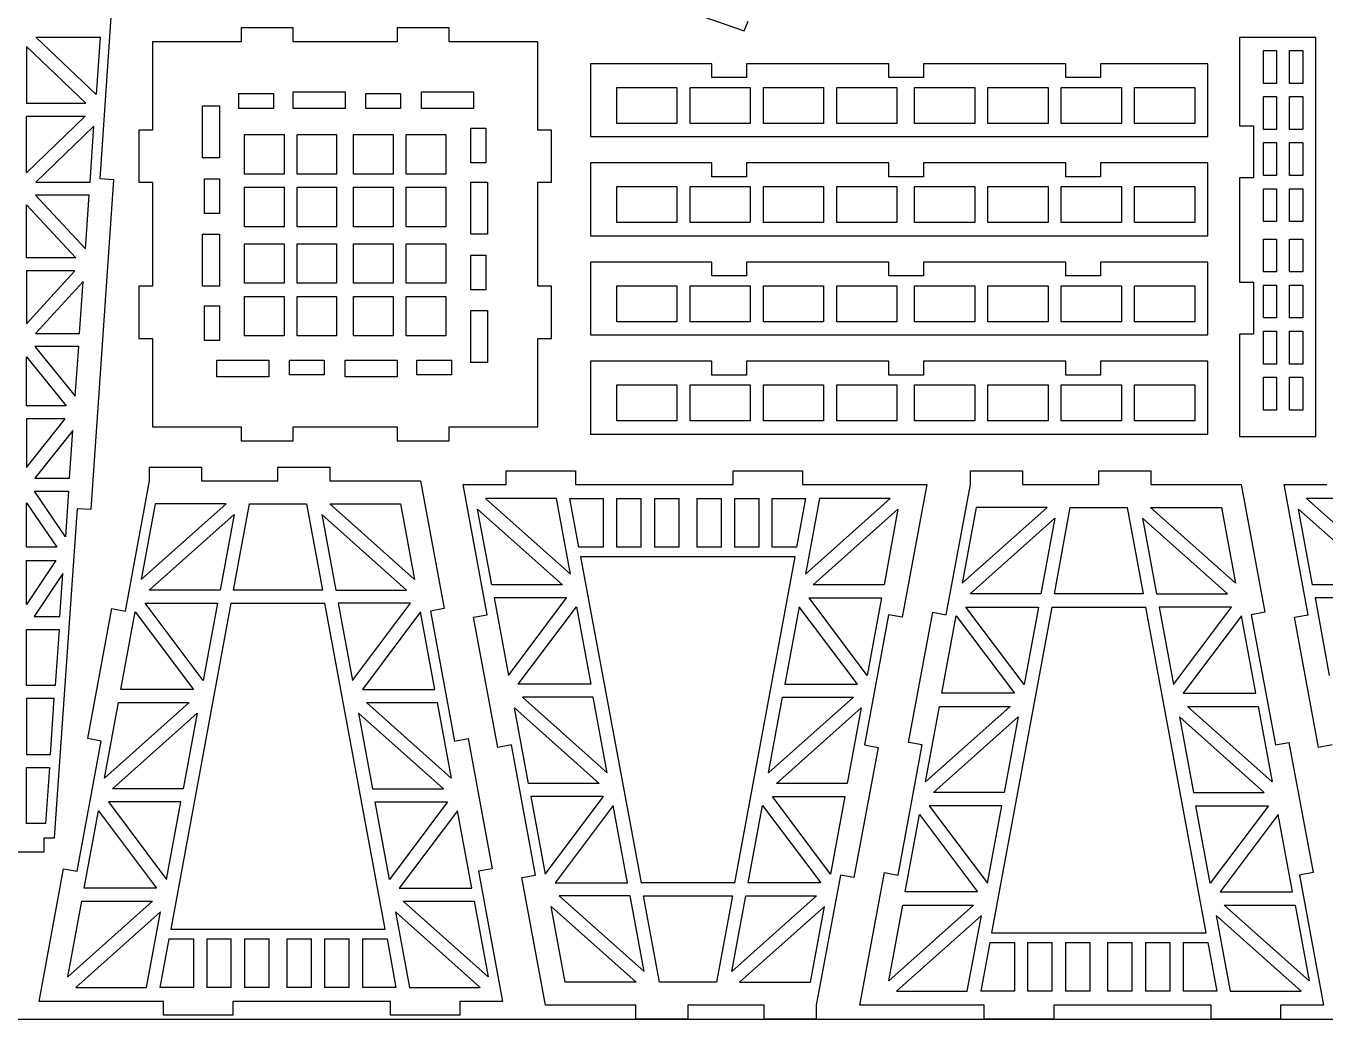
# Model space of a CAD drawing. Header units: inches. Extents: x -282 to 282, y -132 to 132.
# Drawn here: x -146.1 to 81, y -132.2 to 41.3 of the extents above; entities that cross this region are included whole.
import ezdxf

# ---------------------------------------------------------------- set-up
doc = ezdxf.new("R2010")
doc.units = ezdxf.units.IN
doc.header["$MEASUREMENT"] = 0

msp = doc.modelspace()

# ---------------------------------------------------------------- linework, layer by layer
for p, q in [((-133.12, 14.6), (-129.13, 72.2)), ((-64.7, 55.84), (-20.54, 40.45)), ((-99.38, 40.98), (-108.48, 40.98)), ((-108.48, 40.98), (-108.48, 38.55)), ((-99.38, 38.55), (-99.38, 40.98)), ((-81.19, 40.98), (-81.19, 38.55)), ((-72.1, 40.98), (-81.19, 40.98)), ((-72.1, 38.55), (-72.1, 40.98)), ((-20.54, 40.45), (-19.83, 42.13)), ((-133.82, 29.31), (-144.32, 39.32)), ((-144.32, 39.32), (-133.12, 39.32)), ((-133.12, 39.32), (-133.82, 29.31)), ((79.38, 39.3), (66.04, 39.3)), ((66.04, 39.3), (66.04, 23.84)), ((79.38, -30.42), (79.38, 39.3)), ((-135.59, 27.82), (-145.99, 37.73)), ((-145.99, 37.73), (-145.99, 27.82)), ((-123.94, 38.55), (-123.94, 23.09)), ((-108.48, 38.55), (-123.94, 38.55)), ((-81.19, 38.55), (-99.38, 38.55)), ((-56.64, 38.55), (-72.1, 38.55)), ((-56.64, 23.09), (-56.64, 38.55)), ((70.19, 37), (72.49, 37)), ((70.19, 31.25), (70.19, 37)), ((72.49, 37), (72.49, 31.25)), ((74.78, 31.25), (74.78, 37)), ((74.78, 37), (77.08, 37)), ((77.08, 37), (77.08, 31.25)), ((-26.2, 34.71), (-47.42, 34.71)), ((-47.42, 34.71), (-47.42, 21.98)), ((-26.2, 32.29), (-26.2, 34.71)), ((4.72, 34.71), (-20.14, 34.71)), ((-20.14, 34.71), (-20.14, 32.29)), ((4.72, 32.29), (4.72, 34.71)), ((35.64, 34.71), (10.78, 34.71)), ((10.78, 34.71), (10.78, 32.29)), ((35.64, 32.29), (35.64, 34.71)), ((60.5, 34.71), (41.7, 34.71)), ((41.7, 34.71), (41.7, 32.29)), ((60.5, 21.98), (60.5, 34.71)), ((-20.14, 32.29), (-26.2, 32.29)), ((10.78, 32.29), (4.72, 32.29)), ((41.7, 32.29), (35.64, 32.29)), ((-99.38, 29.81), (-90.29, 29.81)), ((-99.38, 26.88), (-99.38, 29.81)), ((-90.29, 29.81), (-90.29, 26.88)), ((-76.95, 29.81), (-67.86, 29.81)), ((-76.95, 26.88), (-76.95, 29.81)), ((-67.86, 29.81), (-67.86, 26.88)), ((-42.82, 30.56), (-32.3, 30.56)), ((-42.82, 24.28), (-42.82, 30.56)), ((-32.3, 30.56), (-32.3, 24.28)), ((-30, 30.56), (-19.48, 30.56)), ((-30, 24.28), (-30, 30.56)), ((-19.48, 30.56), (-19.48, 24.28)), ((-17.18, 24.28), (-17.18, 30.56)), ((-17.18, 30.56), (-6.66, 30.56)), ((-6.66, 30.56), (-6.66, 24.28)), ((-4.36, 24.28), (-4.36, 30.56)), ((-4.36, 30.56), (6.16, 30.56)), ((6.16, 30.56), (6.16, 24.28)), ((9.22, 24.28), (9.22, 30.56)), ((9.22, 30.56), (19.74, 30.56)), ((19.74, 30.56), (19.74, 24.28)), ((22.04, 30.56), (32.56, 30.56)), ((22.04, 24.28), (22.04, 30.56)), ((32.56, 30.56), (32.56, 24.28)), ((34.86, 24.28), (34.86, 30.56)), ((34.86, 30.56), (45.38, 30.56)), ((45.38, 30.56), (45.38, 24.28)), ((47.68, 30.56), (58.2, 30.56)), ((47.68, 24.28), (47.68, 30.56)), ((58.2, 30.56), (58.2, 24.28)), ((72.49, 31.25), (70.19, 31.25)), ((77.08, 31.25), (74.78, 31.25)), ((-145.99, 27.82), (-135.59, 27.82)), ((-115.19, 27.33), (-112.27, 27.33)), ((-115.19, 18.24), (-115.19, 27.33)), ((-112.27, 27.33), (-112.27, 18.24)), ((-108.86, 29.49), (-102.79, 29.49)), ((-108.86, 26.88), (-108.86, 29.49)), ((-102.79, 29.49), (-102.79, 26.88)), ((-86.65, 29.49), (-80.59, 29.49)), ((-86.65, 26.88), (-86.65, 29.49)), ((-80.59, 29.49), (-80.59, 26.88)), ((70.19, 23.21), (70.19, 28.95)), ((70.19, 28.95), (72.49, 28.95)), ((72.49, 28.95), (72.49, 23.21)), ((74.78, 28.95), (77.08, 28.95)), ((74.78, 23.21), (74.78, 28.95)), ((77.08, 28.95), (77.08, 23.21)), ((-135.73, 25.52), (-145.99, 15.62)), ((-145.99, 25.52), (-135.73, 25.52)), ((-145.99, 15.62), (-145.99, 25.52)), ((-102.79, 26.88), (-108.86, 26.88)), ((-90.29, 26.88), (-99.38, 26.88)), ((-80.59, 26.88), (-86.65, 26.88)), ((-67.86, 26.88), (-76.95, 26.88)), ((-134.2, 23.81), (-144.34, 14.03)), ((-134.87, 14.03), (-134.2, 23.81)), ((-126.36, 23.09), (-126.36, 14)), ((-123.94, 23.09), (-126.36, 23.09)), ((-68.31, 23.47), (-65.7, 23.47)), ((-68.31, 17.41), (-68.31, 23.47)), ((-65.7, 23.47), (-65.7, 17.41)), ((-54.22, 23.09), (-56.64, 23.09)), ((-54.22, 14), (-54.22, 23.09)), ((-32.3, 24.28), (-42.82, 24.28)), ((-19.48, 24.28), (-30, 24.28)), ((-6.66, 24.28), (-17.18, 24.28)), ((6.16, 24.28), (-4.36, 24.28)), ((19.74, 24.28), (9.22, 24.28)), ((32.56, 24.28), (22.04, 24.28)), ((45.38, 24.28), (34.86, 24.28)), ((58.2, 24.28), (47.68, 24.28)), ((66.04, 23.84), (68.47, 23.84)), ((68.47, 23.84), (68.47, 14.75)), ((72.49, 23.21), (70.19, 23.21)), ((77.08, 23.21), (74.78, 23.21)), ((-107.87, 22.32), (-100.97, 22.32)), ((-107.87, 15.42), (-107.87, 22.32)), ((-100.97, 22.32), (-100.97, 15.42)), ((-98.67, 22.32), (-91.77, 22.32)), ((-98.67, 15.42), (-98.67, 22.32)), ((-91.77, 22.32), (-91.77, 15.42)), ((-88.8, 22.32), (-81.9, 22.32)), ((-88.8, 15.42), (-88.8, 22.32)), ((-81.9, 22.32), (-81.9, 15.42)), ((-79.61, 22.32), (-72.71, 22.32)), ((-79.61, 15.42), (-79.61, 22.32)), ((-72.71, 22.32), (-72.71, 15.42)), ((-47.42, 21.98), (60.5, 21.98)), ((70.19, 15.16), (70.19, 20.91)), ((70.19, 20.91), (72.49, 20.91)), ((72.49, 20.91), (72.49, 15.16)), ((74.78, 20.91), (77.08, 20.91)), ((74.78, 15.16), (74.78, 20.91)), ((77.08, 20.91), (77.08, 15.16)), ((-112.27, 18.24), (-115.19, 18.24)), ((-65.7, 17.41), (-68.31, 17.41)), ((-26.2, 17.38), (-47.42, 17.38)), ((-47.42, 17.38), (-47.42, 4.65)), ((-26.2, 14.95), (-26.2, 17.38)), ((4.72, 17.38), (-20.14, 17.38)), ((-20.14, 17.38), (-20.14, 14.95)), ((4.72, 14.95), (4.72, 17.38)), ((35.64, 17.38), (10.78, 17.38)), ((10.78, 17.38), (10.78, 14.95)), ((35.64, 14.95), (35.64, 17.38)), ((60.5, 17.38), (41.7, 17.38)), ((41.7, 17.38), (41.7, 14.95)), ((60.5, 4.65), (60.5, 17.38)), ((-144.34, 14.03), (-134.87, 14.03)), ((-134.68, -43.16), (-130.7, 14.44)), ((-130.7, 14.44), (-133.12, 14.6)), ((-126.36, 14), (-123.94, 14)), ((-123.94, 14), (-123.94, -4.19)), ((-114.87, 14.6), (-112.27, 14.6)), ((-114.87, 8.54), (-114.87, 14.6)), ((-112.27, 14.6), (-112.27, 8.54)), ((-100.97, 15.42), (-107.87, 15.42)), ((-91.77, 15.42), (-98.67, 15.42)), ((-81.9, 15.42), (-88.8, 15.42)), ((-72.71, 15.42), (-79.61, 15.42)), ((-68.31, 14), (-65.39, 14)), ((-68.31, 4.9), (-68.31, 14)), ((-65.39, 14), (-65.39, 4.9)), ((-56.64, 14), (-54.22, 14)), ((-56.64, -4.19), (-56.64, 14)), ((-20.14, 14.95), (-26.2, 14.95)), ((10.78, 14.95), (4.72, 14.95)), ((41.7, 14.95), (35.64, 14.95)), ((66.04, 14.75), (66.04, -3.44)), ((68.47, 14.75), (66.04, 14.75)), ((72.49, 15.16), (70.19, 15.16)), ((77.08, 15.16), (74.78, 15.16)), ((-144.42, 11.73), (-135.68, 2.37)), ((-135.03, 11.73), (-144.42, 11.73)), ((-135.68, 2.37), (-135.03, 11.73)), ((-107.87, 13.12), (-100.97, 13.12)), ((-107.87, 6.22), (-107.87, 13.12)), ((-100.97, 13.12), (-100.97, 6.22)), ((-98.67, 13.12), (-91.77, 13.12)), ((-98.67, 6.22), (-98.67, 13.12)), ((-91.77, 13.12), (-91.77, 6.22)), ((-88.8, 13.12), (-81.9, 13.12)), ((-88.8, 6.22), (-88.8, 13.12)), ((-81.9, 13.12), (-81.9, 6.22)), ((-79.61, 13.12), (-72.71, 13.12)), ((-79.61, 6.22), (-79.61, 13.12)), ((-72.71, 13.12), (-72.71, 6.22)), ((-42.82, 13.23), (-32.3, 13.23)), ((-42.82, 6.95), (-42.82, 13.23)), ((-32.3, 13.23), (-32.3, 6.95)), ((-30, 13.23), (-19.48, 13.23)), ((-30, 6.95), (-30, 13.23)), ((-19.48, 13.23), (-19.48, 6.95)), ((-17.18, 6.95), (-17.18, 13.23)), ((-17.18, 13.23), (-6.66, 13.23)), ((-6.66, 13.23), (-6.66, 6.95)), ((-4.36, 6.95), (-4.36, 13.23)), ((-4.36, 13.23), (6.16, 13.23)), ((6.16, 13.23), (6.16, 6.95)), ((9.22, 6.95), (9.22, 13.23)), ((9.22, 13.23), (19.74, 13.23)), ((19.74, 13.23), (19.74, 6.95)), ((22.04, 13.23), (32.56, 13.23)), ((22.04, 6.95), (22.04, 13.23)), ((32.56, 13.23), (32.56, 6.95)), ((34.86, 6.95), (34.86, 13.23)), ((34.86, 13.23), (45.38, 13.23)), ((45.38, 13.23), (45.38, 6.95)), ((47.68, 13.23), (58.2, 13.23)), ((47.68, 6.95), (47.68, 13.23)), ((58.2, 13.23), (58.2, 6.95)), ((70.19, 12.86), (72.49, 12.86)), ((70.19, 7.11), (70.19, 12.86)), ((72.49, 12.86), (72.49, 7.11)), ((74.78, 7.11), (74.78, 12.86)), ((74.78, 12.86), (77.08, 12.86)), ((77.08, 12.86), (77.08, 7.11)), ((-145.99, 10.04), (-137.36, 0.8)), ((-145.99, 0.8), (-145.99, 10.04)), ((-112.27, 8.54), (-114.87, 8.54)), ((-32.3, 6.95), (-42.82, 6.95)), ((-19.48, 6.95), (-30, 6.95)), ((-6.66, 6.95), (-17.18, 6.95)), ((6.16, 6.95), (-4.36, 6.95)), ((19.74, 6.95), (9.22, 6.95)), ((32.56, 6.95), (22.04, 6.95)), ((45.38, 6.95), (34.86, 6.95)), ((58.2, 6.95), (47.68, 6.95)), ((72.49, 7.11), (70.19, 7.11)), ((77.08, 7.11), (74.78, 7.11)), ((-115.19, 4.9), (-112.27, 4.9)), ((-115.19, -4.19), (-115.19, 4.9)), ((-112.27, 4.9), (-112.27, -4.19)), ((-100.97, 6.22), (-107.87, 6.22)), ((-91.77, 6.22), (-98.67, 6.22)), ((-81.9, 6.22), (-88.8, 6.22)), ((-72.71, 6.22), (-79.61, 6.22)), ((-65.39, 4.9), (-68.31, 4.9)), ((-47.42, 4.65), (60.5, 4.65)), ((-107.87, -3.65), (-107.87, 3.25)), ((-107.87, 3.25), (-100.97, 3.25)), ((-100.97, 3.25), (-100.97, -3.65)), ((-98.67, -3.65), (-98.67, 3.25)), ((-98.67, 3.25), (-91.77, 3.25)), ((-91.77, 3.25), (-91.77, -3.65)), ((-88.8, -3.65), (-88.8, 3.25)), ((-88.8, 3.25), (-81.9, 3.25)), ((-81.9, 3.25), (-81.9, -3.65)), ((-79.61, -3.65), (-79.61, 3.25)), ((-79.61, 3.25), (-72.71, 3.25)), ((-72.71, 3.25), (-72.71, -3.65)), ((70.19, -1.68), (70.19, 4.07)), ((70.19, 4.07), (72.49, 4.07)), ((72.49, 4.07), (72.49, -1.68)), ((74.78, -1.68), (74.78, 4.07)), ((74.78, 4.07), (77.08, 4.07)), ((77.08, 4.07), (77.08, -1.68)), ((-137.36, 0.8), (-145.99, 0.8)), ((-68.31, 1.26), (-65.7, 1.26)), ((-68.31, -4.8), (-68.31, 1.26)), ((-65.7, 1.26), (-65.7, -4.8)), ((-26.2, 0.05), (-47.42, 0.05)), ((-47.42, 0.05), (-47.42, -12.68)), ((-26.2, -2.38), (-26.2, 0.05)), ((4.72, 0.05), (-20.14, 0.05)), ((-20.14, 0.05), (-20.14, -2.38)), ((4.72, -2.38), (4.72, 0.05)), ((35.64, 0.05), (10.78, 0.05)), ((10.78, 0.05), (10.78, -2.38)), ((35.64, -2.38), (35.64, 0.05)), ((60.5, 0.05), (41.7, 0.05)), ((41.7, 0.05), (41.7, -2.38)), ((60.5, -12.68), (60.5, 0.05)), ((-145.99, -1.5), (-145.99, -10.72)), ((-145.99, -10.72), (-137.51, -1.5)), ((-137.51, -1.5), (-145.99, -1.5)), ((72.49, -1.68), (70.19, -1.68)), ((77.08, -1.68), (74.78, -1.68)), ((-136.08, -3.33), (-144.43, -12.42)), ((-136.7, -12.42), (-136.08, -3.33)), ((-126.36, -4.19), (-126.36, -13.29)), ((-123.94, -4.19), (-126.36, -4.19)), ((-112.27, -4.19), (-115.19, -4.19)), ((-100.97, -3.65), (-107.87, -3.65)), ((-91.77, -3.65), (-98.67, -3.65)), ((-81.9, -3.65), (-88.8, -3.65)), ((-72.71, -3.65), (-79.61, -3.65)), ((-54.22, -4.19), (-56.64, -4.19)), ((-54.22, -13.29), (-54.22, -4.19)), ((-42.82, -4.1), (-32.3, -4.1)), ((-42.82, -10.38), (-42.82, -4.1)), ((-32.3, -4.1), (-32.3, -10.38)), ((-30, -4.1), (-19.48, -4.1)), ((-30, -10.38), (-30, -4.1)), ((-20.14, -2.38), (-26.2, -2.38)), ((-19.48, -4.1), (-19.48, -10.38)), ((-17.18, -10.38), (-17.18, -4.1)), ((-17.18, -4.1), (-6.66, -4.1)), ((-6.66, -4.1), (-6.66, -10.38)), ((-4.36, -10.38), (-4.36, -4.1)), ((-4.36, -4.1), (6.16, -4.1)), ((10.78, -2.38), (4.72, -2.38)), ((6.16, -4.1), (6.16, -10.38)), ((9.22, -10.38), (9.22, -4.1)), ((9.22, -4.1), (19.74, -4.1)), ((19.74, -4.1), (19.74, -10.38)), ((22.04, -4.1), (32.56, -4.1)), ((22.04, -10.38), (22.04, -4.1)), ((32.56, -4.1), (32.56, -10.38)), ((34.86, -10.38), (34.86, -4.1)), ((34.86, -4.1), (45.38, -4.1)), ((41.7, -2.38), (35.64, -2.38)), ((45.38, -4.1), (45.38, -10.38)), ((47.68, -4.1), (58.2, -4.1)), ((47.68, -10.38), (47.68, -4.1)), ((58.2, -4.1), (58.2, -10.38)), ((66.04, -3.44), (68.47, -3.44)), ((68.47, -3.44), (68.47, -12.53)), ((70.19, -9.72), (70.19, -3.98)), ((70.19, -3.98), (72.49, -3.98)), ((72.49, -3.98), (72.49, -9.72)), ((74.78, -9.72), (74.78, -3.98)), ((74.78, -3.98), (77.08, -3.98)), ((77.08, -3.98), (77.08, -9.72)), ((-107.87, -5.95), (-100.97, -5.95)), ((-107.87, -12.85), (-107.87, -5.95)), ((-100.97, -5.95), (-100.97, -12.85)), ((-98.67, -5.95), (-91.77, -5.95)), ((-98.67, -12.85), (-98.67, -5.95)), ((-91.77, -5.95), (-91.77, -12.85)), ((-88.8, -5.95), (-81.9, -5.95)), ((-88.8, -12.85), (-88.8, -5.95)), ((-81.9, -5.95), (-81.9, -12.85)), ((-79.61, -5.95), (-72.71, -5.95)), ((-79.61, -12.85), (-79.61, -5.95)), ((-72.71, -5.95), (-72.71, -12.85)), ((-65.7, -4.8), (-68.31, -4.8)), ((-114.87, -7.6), (-112.27, -7.6)), ((-114.87, -13.67), (-114.87, -7.6)), ((-112.27, -7.6), (-112.27, -13.67)), ((-68.31, -17.53), (-68.31, -8.44)), ((-68.31, -8.44), (-65.39, -8.44)), ((-65.39, -8.44), (-65.39, -17.53)), ((-32.3, -10.38), (-42.82, -10.38)), ((-19.48, -10.38), (-30, -10.38)), ((-6.66, -10.38), (-17.18, -10.38)), ((6.16, -10.38), (-4.36, -10.38)), ((19.74, -10.38), (9.22, -10.38)), ((32.56, -10.38), (22.04, -10.38)), ((45.38, -10.38), (34.86, -10.38)), ((58.2, -10.38), (47.68, -10.38)), ((72.49, -9.72), (70.19, -9.72)), ((77.08, -9.72), (74.78, -9.72)), ((-144.43, -12.42), (-136.7, -12.42)), ((-126.36, -13.29), (-123.94, -13.29)), ((-123.94, -13.29), (-123.94, -28.75)), ((-100.97, -12.85), (-107.87, -12.85)), ((-91.77, -12.85), (-98.67, -12.85)), ((-81.9, -12.85), (-88.8, -12.85)), ((-72.71, -12.85), (-79.61, -12.85)), ((-56.64, -13.29), (-54.22, -13.29)), ((-56.64, -28.75), (-56.64, -13.29)), ((-47.42, -12.68), (60.5, -12.68)), ((68.47, -12.53), (66.04, -12.53)), ((66.04, -12.53), (66.04, -30.42)), ((70.19, -17.77), (70.19, -12.02)), ((70.19, -12.02), (72.49, -12.02)), ((72.49, -12.02), (72.49, -17.77)), ((74.78, -12.02), (77.08, -12.02)), ((74.78, -17.77), (74.78, -12.02)), ((77.08, -12.02), (77.08, -17.77)), ((-144.51, -14.72), (-137.46, -23.39)), ((-136.86, -14.72), (-144.51, -14.72)), ((-137.46, -23.39), (-136.86, -14.72)), ((-112.27, -13.67), (-114.87, -13.67)), ((-145.99, -16.54), (-139.06, -25.07)), ((-145.99, -25.07), (-145.99, -16.54)), ((-112.72, -17.08), (-103.63, -17.08)), ((-112.72, -20), (-112.72, -17.08)), ((-103.63, -17.08), (-103.63, -20)), ((-99.99, -17.08), (-93.93, -17.08)), ((-99.99, -19.68), (-99.99, -17.08)), ((-93.93, -17.08), (-93.93, -19.68)), ((-90.29, -17.08), (-81.19, -17.08)), ((-90.29, -20), (-90.29, -17.08)), ((-81.19, -17.08), (-81.19, -20)), ((-77.78, -17.08), (-71.72, -17.08)), ((-77.78, -19.68), (-77.78, -17.08)), ((-71.72, -17.08), (-71.72, -19.68)), ((-65.39, -17.53), (-68.31, -17.53)), ((-26.2, -17.28), (-47.42, -17.28)), ((-47.42, -17.28), (-47.42, -30.01)), ((-26.2, -19.71), (-26.2, -17.28)), ((4.72, -17.28), (-20.14, -17.28)), ((-20.14, -17.28), (-20.14, -19.71)), ((4.72, -19.71), (4.72, -17.28)), ((35.64, -17.28), (10.78, -17.28)), ((10.78, -17.28), (10.78, -19.71)), ((35.64, -19.71), (35.64, -17.28)), ((60.5, -17.28), (41.7, -17.28)), ((41.7, -17.28), (41.7, -19.71)), ((60.5, -30.01), (60.5, -17.28)), ((72.49, -17.77), (70.19, -17.77)), ((77.08, -17.77), (74.78, -17.77)), ((-103.63, -20), (-112.72, -20)), ((-93.93, -19.68), (-99.99, -19.68)), ((-81.19, -20), (-90.29, -20)), ((-71.72, -19.68), (-77.78, -19.68)), ((-20.14, -19.71), (-26.2, -19.71)), ((10.78, -19.71), (4.72, -19.71)), ((41.7, -19.71), (35.64, -19.71)), ((70.19, -25.82), (70.19, -20.07)), ((70.19, -20.07), (72.49, -20.07)), ((72.49, -20.07), (72.49, -25.82)), ((74.78, -25.82), (74.78, -20.07)), ((74.78, -20.07), (77.08, -20.07)), ((77.08, -20.07), (77.08, -25.82)), ((-42.82, -21.43), (-32.3, -21.43)), ((-42.82, -27.72), (-42.82, -21.43)), ((-32.3, -21.43), (-32.3, -27.72)), ((-30, -21.43), (-19.48, -21.43)), ((-30, -27.72), (-30, -21.43)), ((-19.48, -21.43), (-19.48, -27.72)), ((-17.18, -27.72), (-17.18, -21.43)), ((-17.18, -21.43), (-6.66, -21.43)), ((-6.66, -21.43), (-6.66, -27.72)), ((-4.36, -27.72), (-4.36, -21.43)), ((-4.36, -21.43), (6.16, -21.43)), ((6.16, -21.43), (6.16, -27.72)), ((9.22, -27.72), (9.22, -21.43)), ((9.22, -21.43), (19.74, -21.43)), ((19.74, -21.43), (19.74, -27.72)), ((22.04, -21.43), (32.56, -21.43)), ((22.04, -27.72), (22.04, -21.43)), ((32.56, -21.43), (32.56, -27.72)), ((34.86, -27.72), (34.86, -21.43)), ((34.86, -21.43), (45.38, -21.43)), ((45.38, -21.43), (45.38, -27.72)), ((47.68, -21.43), (58.2, -21.43)), ((47.68, -27.72), (47.68, -21.43)), ((58.2, -21.43), (58.2, -27.72)), ((-139.06, -25.07), (-145.99, -25.07)), ((72.49, -25.82), (70.19, -25.82)), ((77.08, -25.82), (74.78, -25.82)), ((-145.99, -27.36), (-145.99, -35.87)), ((-145.99, -35.87), (-139.21, -27.36)), ((-139.21, -27.36), (-145.99, -27.36)), ((-137.88, -29.38), (-144.52, -37.71)), ((-138.45, -37.71), (-137.88, -29.38)), ((-123.94, -28.75), (-108.48, -28.75)), ((-108.48, -28.75), (-108.48, -31.17)), ((-99.38, -28.75), (-81.19, -28.75)), ((-99.38, -31.17), (-99.38, -28.75)), ((-81.19, -28.75), (-81.19, -31.17)), ((-72.1, -28.75), (-56.64, -28.75)), ((-72.1, -31.17), (-72.1, -28.75)), ((-32.3, -27.72), (-42.82, -27.72)), ((-19.48, -27.72), (-30, -27.72)), ((-6.66, -27.72), (-17.18, -27.72)), ((6.16, -27.72), (-4.36, -27.72)), ((19.74, -27.72), (9.22, -27.72)), ((32.56, -27.72), (22.04, -27.72)), ((45.38, -27.72), (34.86, -27.72)), ((58.2, -27.72), (47.68, -27.72)), ((-108.48, -31.17), (-99.38, -31.17)), ((-81.19, -31.17), (-72.1, -31.17)), ((-47.42, -30.01), (60.5, -30.01)), ((66.04, -30.42), (79.38, -30.42)), ((-124.47, -35.77), (-115.38, -35.77)), ((-124.47, -38.2), (-124.47, -35.77)), ((-115.38, -35.77), (-115.38, -38.2)), ((-102.04, -38.2), (-102.04, -35.77)), ((-102.04, -35.77), (-92.94, -35.77)), ((-92.94, -35.77), (-92.94, -38.2)), ((-144.52, -37.71), (-138.45, -37.71)), ((-128.68, -60.93), (-124.47, -38.2)), ((-115.38, -38.2), (-102.04, -38.2)), ((-92.94, -38.2), (-77.13, -38.2)), ((-77.13, -38.2), (-73.01, -60.49)), ((-62.15, -38.85), (-62.15, -36.43)), ((-62.15, -36.43), (-50.03, -36.43)), ((-50.03, -36.43), (-50.03, -38.85)), ((-22.5, -38.85), (-22.5, -36.43)), ((-22.5, -36.43), (-10.38, -36.43)), ((-10.38, -36.43), (-10.38, -38.85)), ((19, -36.43), (28.09, -36.43)), ((19, -38.85), (19, -36.43)), ((28.09, -36.43), (28.09, -38.85)), ((41.43, -38.85), (41.43, -36.43)), ((41.43, -36.43), (50.53, -36.43)), ((50.53, -36.43), (50.53, -38.85)), ((-139.16, -47.94), (-144.6, -40.01)), ((-144.6, -40.01), (-138.61, -40.01)), ((-138.61, -40.01), (-139.16, -47.94)), ((-65.44, -61.59), (-69.66, -38.85)), ((-69.66, -38.85), (-62.15, -38.85)), ((-50.03, -38.85), (-22.5, -38.85)), ((-10.38, -38.85), (11.36, -38.85)), ((11.36, -38.85), (7.07, -62.03)), ((14.78, -61.59), (19, -38.85)), ((28.09, -38.85), (41.43, -38.85)), ((50.53, -38.85), (66.33, -38.85)), ((66.33, -38.85), (70.46, -61.15)), ((78.03, -61.59), (73.81, -38.85)), ((73.81, -38.85), (81.31, -38.85)), ((-145.99, -42.05), (-140.68, -49.79)), ((-145.99, -49.79), (-145.99, -42.05)), ((-141.08, -100.59), (-137.09, -42.99)), ((-137.09, -42.99), (-134.68, -43.16)), ((-125.93, -55.43), (-111.09, -42.21)), ((-123.49, -42.21), (-125.93, -55.43)), ((-111.09, -42.21), (-123.49, -42.21)), ((-109.81, -57.27), (-107.02, -42.21)), ((-107.02, -42.21), (-97.06, -42.21)), ((-97.06, -42.21), (-94.27, -57.27)), ((-78.17, -55.42), (-92.99, -42.21)), ((-92.99, -42.21), (-80.62, -42.21)), ((-80.62, -42.21), (-78.17, -55.42)), ((-67.13, -43.12), (-52.3, -56.34)), ((-64.68, -56.34), (-67.13, -43.12)), ((-65.74, -41.28), (-50.91, -54.5)), ((-53.36, -41.28), (-65.74, -41.28)), ((-50.91, -54.5), (-53.36, -41.28)), ((-51.01, -41.28), (-45.14, -41.28)), ((-49.45, -49.77), (-51.01, -41.28)), ((-45.14, -49.77), (-45.14, -41.28)), ((-42.84, -41.28), (-38.53, -41.28)), ((-42.84, -41.28), (-42.84, -49.77)), ((-38.53, -49.77), (-38.53, -41.28)), ((-36.23, -41.28), (-36.23, -49.77)), ((-36.23, -41.28), (-31.92, -41.28)), ((-31.92, -49.77), (-31.92, -41.28)), ((-28.85, -41.28), (-24.54, -41.28)), ((-28.85, -41.28), (-28.85, -49.77)), ((-24.54, -49.77), (-24.54, -41.28)), ((-22.24, -41.28), (-22.24, -49.77)), ((-22.24, -41.28), (-17.93, -41.28)), ((-17.93, -49.77), (-17.93, -41.28)), ((-15.63, -49.77), (-15.63, -41.28)), ((-15.63, -41.28), (-9.76, -41.28)), ((-11.32, -49.77), (-9.76, -41.28)), ((-9.86, -54.49), (4.94, -41.28)), ((-7.41, -41.28), (-9.86, -54.49)), ((-8.47, -56.34), (6.33, -43.12)), ((4.94, -41.28), (-7.41, -41.28)), ((6.33, -43.12), (3.89, -56.34)), ((17.54, -56.08), (32.38, -42.86)), ((19.98, -42.86), (17.54, -56.08)), ((32.38, -42.86), (19.98, -42.86)), ((33.66, -57.93), (36.45, -42.86)), ((36.45, -42.86), (46.41, -42.86)), ((46.41, -42.86), (49.2, -57.93)), ((65.3, -56.08), (50.48, -42.86)), ((50.48, -42.86), (62.85, -42.86)), ((62.85, -42.86), (65.3, -56.08)), ((76.34, -43.12), (91.17, -56.34)), ((78.79, -56.34), (76.34, -43.12)), ((77.73, -41.28), (92.56, -54.5)), ((90.11, -41.28), (77.73, -41.28)), ((-124.54, -57.27), (-109.7, -44.05)), ((-109.7, -44.05), (-112.15, -57.27)), ((-79.55, -57.27), (-94.38, -44.05)), ((-94.38, -44.05), (-91.93, -57.27)), ((18.93, -57.93), (33.77, -44.71)), ((33.77, -44.71), (31.32, -57.93)), ((63.92, -57.93), (49.09, -44.71)), ((49.09, -44.71), (51.54, -57.93)), ((-140.68, -49.79), (-145.99, -49.79)), ((-45.14, -49.77), (-49.45, -49.77)), ((-38.53, -49.77), (-42.84, -49.77)), ((-31.92, -49.77), (-36.23, -49.77)), ((-24.54, -49.77), (-28.85, -49.77)), ((-17.93, -49.77), (-22.24, -49.77)), ((-11.32, -49.77), (-15.63, -49.77)), ((-140.83, -52.08), (-145.99, -59.79)), ((-145.99, -52.08), (-140.83, -52.08)), ((-145.99, -59.79), (-145.99, -52.08)), ((-11.64, -51.49), (-49.13, -51.49)), ((-49.13, -51.49), (-38.58, -108.42)), ((-22.19, -108.42), (-11.64, -51.49)), ((-139.61, -54.39), (-144.61, -61.86)), ((-140.13, -61.86), (-139.61, -54.39)), ((-52.3, -56.34), (-64.68, -56.34)), ((3.89, -56.34), (-8.47, -56.34)), ((91.17, -56.34), (78.79, -56.34)), ((-112.15, -57.27), (-124.54, -57.27)), ((-94.27, -57.27), (-109.81, -57.27)), ((-91.93, -57.27), (-79.55, -57.27)), ((-64.25, -58.64), (-61.74, -72.17)), ((-51.58, -58.64), (-64.25, -58.64)), ((-61.74, -72.17), (-51.58, -58.64)), ((0.97, -72.17), (-9.19, -58.64)), ((-9.19, -58.64), (3.46, -58.64)), ((3.46, -58.64), (0.97, -72.17)), ((31.32, -57.93), (18.93, -57.93)), ((49.2, -57.93), (33.66, -57.93)), ((51.54, -57.93), (63.92, -57.93)), ((79.22, -58.64), (81.72, -72.17)), ((91.89, -58.64), (79.22, -58.64)), ((-135.28, -83.23), (-131.06, -60.49)), ((-131.06, -60.49), (-128.68, -60.93)), ((-129.47, -74.63), (-126.98, -61.1)), ((-126.98, -61.1), (-116.8, -74.63)), ((-125.25, -59.57), (-112.57, -59.57)), ((-115.08, -73.09), (-125.25, -59.57)), ((-110.24, -59.57), (-120.78, -116.5)), ((-112.57, -59.57), (-115.08, -73.09)), ((-110.24, -59.57), (-93.84, -59.57)), ((-83.29, -116.5), (-93.84, -59.57)), ((-78.84, -59.57), (-91.5, -59.57)), ((-91.5, -59.57), (-89, -73.09)), ((-89, -73.09), (-78.84, -59.57)), ((-77.11, -61.1), (-87.27, -74.63)), ((-74.61, -74.63), (-77.11, -61.1)), ((-73.01, -60.49), (-75.39, -60.93)), ((-75.39, -60.93), (-71.18, -83.67)), ((-60.02, -73.7), (-49.86, -60.18)), ((-49.86, -60.18), (-47.35, -73.7)), ((-10.91, -60.18), (-13.42, -73.7)), ((-0.75, -73.7), (-10.91, -60.18)), ((8.19, -83.89), (12.41, -61.15)), ((12.41, -61.15), (14.78, -61.59)), ((18.21, -60.23), (30.89, -60.23)), ((28.39, -73.75), (18.21, -60.23)), ((33.23, -60.23), (22.69, -117.16)), ((30.89, -60.23), (28.39, -73.75)), ((33.23, -60.23), (49.63, -60.23)), ((60.18, -117.16), (49.63, -60.23)), ((64.63, -60.23), (51.97, -60.23)), ((51.97, -60.23), (54.47, -73.75)), ((54.47, -73.75), (64.63, -60.23)), ((70.46, -61.15), (68.08, -61.59)), ((-144.61, -61.86), (-140.13, -61.86)), ((-67.84, -62.03), (-65.44, -61.59)), ((-63.62, -84.76), (-67.84, -62.03)), ((4.67, -61.59), (0.48, -84.33)), ((7.07, -62.03), (4.67, -61.59)), ((13.99, -75.29), (16.49, -61.76)), ((16.49, -61.76), (26.67, -75.29)), ((66.36, -61.76), (56.2, -75.29)), ((68.86, -75.29), (66.36, -61.76)), ((68.08, -61.59), (72.29, -84.33)), ((75.63, -62.03), (78.03, -61.59)), ((79.84, -84.76), (75.63, -62.03)), ((-145.99, -64.16), (-140.28, -64.16)), ((-145.99, -73.93), (-145.99, -64.16)), ((-140.28, -64.16), (-140.96, -73.93)), ((-140.96, -73.93), (-145.99, -73.93)), ((-116.8, -74.63), (-129.47, -74.63)), ((-87.27, -74.63), (-74.61, -74.63)), ((-47.35, -73.7), (-60.02, -73.7)), ((-13.42, -73.7), (-0.75, -73.7)), ((-141.12, -76.23), (-145.99, -76.23)), ((-145.99, -76.23), (-145.99, -86)), ((-141.8, -86), (-141.12, -76.23)), ((-117.52, -76.93), (-132.34, -90.15)), ((-132.34, -90.15), (-129.9, -76.93)), ((-129.9, -76.93), (-117.52, -76.93)), ((-71.73, -90.15), (-86.56, -76.93)), ((-86.56, -76.93), (-74.18, -76.93)), ((-74.18, -76.93), (-71.73, -90.15)), ((-59.31, -76), (-44.48, -89.22)), ((-46.93, -76), (-59.31, -76)), ((-44.48, -89.22), (-46.93, -76)), ((-16.29, -89.22), (-13.84, -76)), ((-1.47, -76), (-16.29, -89.22)), ((-13.84, -76), (-1.47, -76)), ((26.67, -75.29), (13.99, -75.29)), ((56.2, -75.29), (68.86, -75.29)), ((-130.95, -91.99), (-116.13, -78.77)), ((-116.13, -78.77), (-118.58, -91.99)), ((-73.12, -91.99), (-87.94, -78.77)), ((-87.94, -78.77), (-85.49, -91.99)), ((-60.69, -77.85), (-45.87, -91.06)), ((-58.24, -91.06), (-60.69, -77.85)), ((-14.9, -91.06), (-0.08, -77.85)), ((-0.08, -77.85), (-2.52, -91.06)), ((25.95, -77.59), (11.13, -90.8)), ((11.13, -90.8), (13.57, -77.59)), ((12.52, -92.65), (27.34, -79.43)), ((13.57, -77.59), (25.95, -77.59)), ((27.34, -79.43), (24.89, -92.65)), ((70.35, -92.65), (55.53, -79.43)), ((55.53, -79.43), (57.97, -92.65)), ((71.74, -90.8), (56.91, -77.59)), ((56.91, -77.59), (69.29, -77.59)), ((69.29, -77.59), (71.74, -90.8)), ((-137.1, -106.4), (-132.9, -83.67)), ((-132.9, -83.67), (-135.28, -83.23)), ((-71.18, -83.67), (-68.8, -83.23)), ((-68.8, -83.23), (-64.58, -105.96)), ((10.57, -84.33), (8.19, -83.89)), ((72.29, -84.33), (74.67, -83.89)), ((74.67, -83.89), (78.88, -106.62)), ((-145.99, -86), (-141.8, -86)), ((-61.24, -84.33), (-63.62, -84.76)), ((-57.03, -107.06), (-61.24, -84.33)), ((2.85, -84.76), (-1.36, -107.5)), ((0.48, -84.33), (2.85, -84.76)), ((6.37, -107.06), (10.57, -84.33)), ((82.22, -84.33), (79.84, -84.76)), ((-145.99, -88.3), (-141.96, -88.3)), ((-145.99, -98.07), (-145.99, -88.3)), ((-141.96, -88.3), (-142.63, -98.07)), ((-118.58, -91.99), (-130.95, -91.99)), ((-85.49, -91.99), (-73.12, -91.99)), ((-45.87, -91.06), (-58.24, -91.06)), ((-2.52, -91.06), (-14.9, -91.06)), ((24.89, -92.65), (12.52, -92.65)), ((57.97, -92.65), (70.35, -92.65)), ((-119.01, -94.29), (-131.67, -94.29)), ((-131.67, -94.29), (-121.51, -107.82)), ((-121.51, -107.82), (-119.01, -94.29)), ((-85.07, -94.29), (-72.4, -94.29)), ((-82.56, -107.82), (-85.07, -94.29)), ((-72.4, -94.29), (-82.56, -107.82)), ((-45.15, -93.36), (-57.82, -93.36)), ((-57.82, -93.36), (-55.31, -106.89)), ((-55.31, -106.89), (-45.15, -93.36)), ((-43.43, -94.9), (-53.59, -108.42)), ((-40.92, -108.42), (-43.43, -94.9)), ((-19.85, -108.42), (-17.34, -94.9)), ((-17.34, -94.9), (-7.17, -108.42)), ((-5.45, -106.89), (-15.62, -93.36)), ((-15.62, -93.36), (-2.95, -93.36)), ((-2.95, -93.36), (-5.45, -106.89)), ((24.46, -94.95), (11.8, -94.95)), ((11.8, -94.95), (21.96, -108.47)), ((21.96, -108.47), (24.46, -94.95)), ((58.4, -94.95), (71.07, -94.95)), ((60.91, -108.47), (58.4, -94.95)), ((71.07, -94.95), (60.91, -108.47)), ((-135.89, -109.35), (-133.39, -95.83)), ((-133.39, -95.83), (-123.24, -109.35)), ((-70.68, -95.83), (-80.84, -109.35)), ((-68.17, -109.35), (-70.68, -95.83)), ((7.58, -110.01), (10.08, -96.49)), ((10.08, -96.49), (20.23, -110.01)), ((72.79, -96.48), (62.63, -110.01)), ((75.3, -110.01), (72.79, -96.48)), ((-142.63, -98.07), (-145.99, -98.07)), ((-142.9, -100.59), (-141.08, -100.59)), ((-142.9, -103.02), (-142.9, -100.59)), ((-151.38, -103.02), (-142.9, -103.02)), ((-143.78, -129.14), (-139.49, -105.96)), ((-139.49, -105.96), (-137.1, -106.4)), ((-64.58, -105.96), (-66.98, -106.4)), ((-66.98, -106.4), (-62.77, -129.14)), ((-0.31, -129.8), (3.98, -106.62)), ((3.98, -106.62), (6.37, -107.06)), ((78.88, -106.62), (76.49, -107.06)), ((-59.41, -107.5), (-57.03, -107.06)), ((-55.29, -129.8), (-59.41, -107.5)), ((-53.59, -108.42), (-40.92, -108.42)), ((-22.19, -108.42), (-38.58, -108.42)), ((-7.17, -108.42), (-19.85, -108.42)), ((-3.74, -107.06), (-7.95, -129.8)), ((-1.36, -107.5), (-3.74, -107.06)), ((76.49, -107.06), (80.7, -129.8)), ((-123.24, -109.35), (-135.89, -109.35)), ((-80.84, -109.35), (-68.17, -109.35)), ((-52.87, -110.72), (-38.05, -123.94)), ((-40.5, -110.72), (-52.87, -110.72)), ((-38.05, -123.94), (-40.5, -110.72)), ((-38.16, -110.72), (-22.61, -110.72)), ((-35.37, -125.79), (-38.16, -110.72)), ((-22.61, -110.72), (-25.4, -125.79)), ((-7.88, -110.72), (-22.72, -123.94)), ((-22.72, -123.94), (-20.27, -110.72)), ((-20.27, -110.72), (-7.88, -110.72)), ((20.23, -110.01), (7.58, -110.01)), ((62.63, -110.01), (75.3, -110.01)), ((-138.75, -124.87), (-136.31, -111.65)), ((-123.95, -111.65), (-138.75, -124.87)), ((-122.57, -113.5), (-137.37, -126.71)), ((-136.31, -111.65), (-123.95, -111.65)), ((-125.01, -126.71), (-122.57, -113.5)), ((-66.68, -126.71), (-81.51, -113.5)), ((-81.51, -113.5), (-79.06, -126.71)), ((-65.3, -124.87), (-80.12, -111.65)), ((-80.12, -111.65), (-67.75, -111.65)), ((-67.75, -111.65), (-65.3, -124.87)), ((-54.26, -112.57), (-39.43, -125.79)), ((-51.81, -125.79), (-54.26, -112.57)), ((-6.49, -112.57), (-21.34, -125.79)), ((-8.94, -125.79), (-6.49, -112.57)), ((4.72, -125.53), (7.16, -112.31)), ((19.52, -112.31), (4.72, -125.53)), ((7.16, -112.31), (19.52, -112.31)), ((78.17, -125.53), (63.34, -112.31)), ((63.34, -112.31), (75.72, -112.31)), ((75.72, -112.31), (78.17, -125.53)), ((20.9, -114.16), (6.1, -127.37)), ((18.45, -127.37), (20.9, -114.16)), ((76.79, -127.37), (61.96, -114.15)), ((61.96, -114.15), (64.41, -127.37)), ((-120.78, -116.5), (-83.29, -116.5)), ((22.69, -117.16), (60.18, -117.16)), ((-121.11, -118.23), (-122.67, -126.71)), ((-121.11, -118.23), (-116.79, -118.23)), ((-116.79, -118.23), (-116.79, -126.71)), ((-114.49, -118.23), (-110.18, -118.23)), ((-114.49, -118.23), (-114.49, -126.71)), ((-110.18, -126.71), (-110.18, -118.23)), ((-107.88, -118.23), (-103.57, -118.23)), ((-107.88, -118.23), (-107.88, -126.71)), ((-103.57, -126.71), (-103.57, -118.23)), ((-100.5, -118.23), (-96.19, -118.23)), ((-100.5, -118.23), (-100.5, -126.71)), ((-96.19, -126.71), (-96.19, -118.23)), ((-93.89, -118.23), (-89.58, -118.23)), ((-93.89, -118.23), (-93.89, -126.71)), ((-89.58, -126.71), (-89.58, -118.23)), ((-87.28, -118.23), (-87.28, -126.71)), ((-87.28, -118.23), (-82.97, -118.23)), ((-82.97, -118.23), (-81.41, -126.71)), ((22.36, -118.88), (20.8, -127.37)), ((22.36, -118.88), (26.68, -118.88)), ((26.68, -118.88), (26.68, -127.37)), ((28.97, -118.88), (33.29, -118.88)), ((28.97, -118.88), (28.97, -127.37)), ((33.29, -127.37), (33.29, -118.88)), ((35.59, -118.88), (39.9, -118.88)), ((35.59, -118.88), (35.59, -127.37)), ((39.9, -127.37), (39.9, -118.88)), ((42.96, -118.88), (47.28, -118.88)), ((42.96, -118.88), (42.96, -127.37)), ((47.28, -127.37), (47.28, -118.88)), ((49.58, -118.88), (53.89, -118.88)), ((49.58, -118.88), (49.58, -127.37)), ((53.89, -127.37), (53.89, -118.88)), ((56.19, -118.88), (56.19, -127.37)), ((56.19, -118.88), (60.5, -118.88)), ((60.5, -118.88), (62.06, -127.37)), ((-137.37, -126.71), (-125.01, -126.71)), ((-116.79, -126.71), (-122.67, -126.71)), ((-110.18, -126.71), (-114.49, -126.71)), ((-103.57, -126.71), (-107.88, -126.71)), ((-96.19, -126.71), (-100.5, -126.71)), ((-89.58, -126.71), (-93.89, -126.71)), ((-81.41, -126.71), (-87.28, -126.71)), ((-79.06, -126.71), (-66.68, -126.71)), ((-39.43, -125.79), (-51.81, -125.79)), ((-25.4, -125.79), (-35.37, -125.79)), ((-21.34, -125.79), (-8.94, -125.79)), ((-122.05, -129.14), (-143.78, -129.14)), ((-122.05, -131.56), (-122.05, -129.14)), ((-82.39, -129.14), (-109.92, -129.14)), ((-109.92, -129.14), (-109.92, -131.56)), ((-82.39, -131.56), (-82.39, -129.14)), ((-62.77, -129.14), (-70.27, -129.14)), ((-70.27, -129.14), (-70.27, -131.56)), ((6.1, -127.37), (18.45, -127.37)), ((26.68, -127.37), (20.8, -127.37)), ((33.29, -127.37), (28.97, -127.37)), ((39.9, -127.37), (35.59, -127.37)), ((47.28, -127.37), (42.96, -127.37)), ((53.89, -127.37), (49.58, -127.37)), ((62.06, -127.37), (56.19, -127.37)), ((64.41, -127.37), (76.79, -127.37)), ((-109.92, -131.56), (-122.05, -131.56)), ((-70.27, -131.56), (-82.39, -131.56)), ((-39.48, -129.8), (-55.29, -129.8)), ((-39.48, -132.22), (-39.48, -129.8)), ((-17.05, -129.8), (-30.38, -129.8)), ((-30.38, -129.8), (-30.38, -132.22)), ((-17.05, -132.22), (-17.05, -129.8)), ((-7.95, -129.8), (-7.95, -132.22)), ((21.42, -129.8), (-0.31, -129.8)), ((21.42, -132.22), (21.42, -129.8)), ((61.07, -129.8), (33.55, -129.8)), ((33.55, -129.8), (33.55, -132.22)), ((61.07, -132.22), (61.07, -129.8)), ((80.7, -129.8), (73.2, -129.8)), ((73.2, -129.8), (73.2, -132.22)), ((-281.69, -132.22), (281.69, -132.22)), ((-30.38, -132.22), (-39.48, -132.22)), ((-7.95, -132.22), (-17.05, -132.22)), ((33.55, -132.22), (21.42, -132.22)), ((73.2, -132.22), (61.07, -132.22))]:
    msp.add_line(p, q)

doc.saveas('drawing.dxf')
